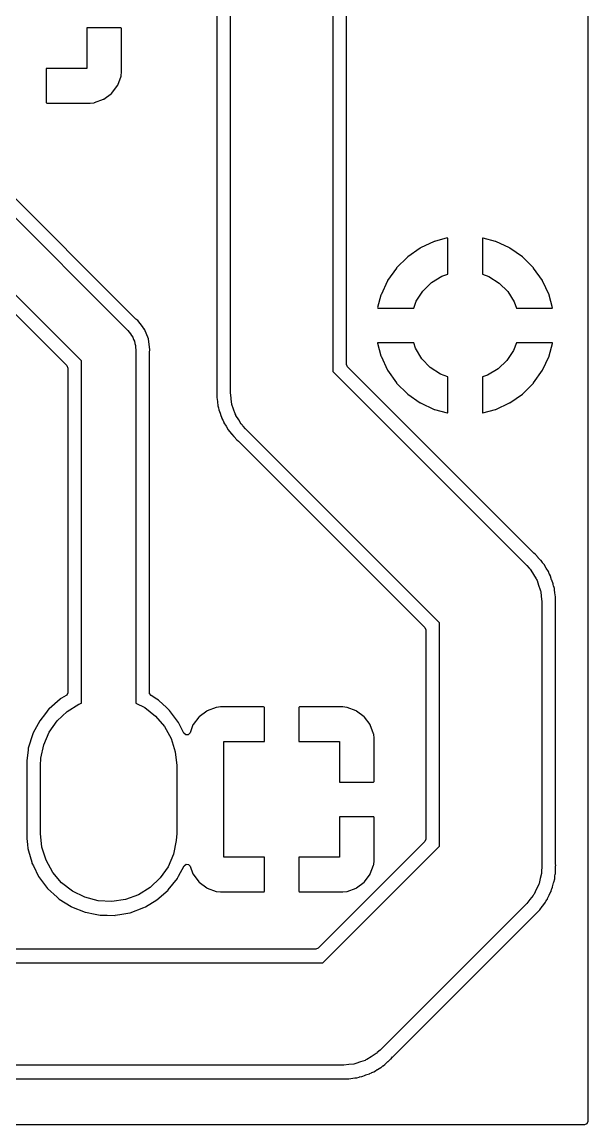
# Model space of a CAD drawing. Extents: x 114 to 158, y -94 to -66.7.
# Drawn here: x 149.66 to 157.96, y -93.98 to -77.79 of the extents above; entities that cross this region are included whole.
import ezdxf

# ---------------------------------------------------------------- set-up
doc = ezdxf.new("R2010")
doc.units = 0
doc.layers.add('BLACK', color=7, linetype='CONTINUOUS')

msp = doc.modelspace()

# ---------------------------------------------------------------- linework, layer by layer
at = {"layer": 'BLACK', "linetype": 'CONTINUOUS'}
for p, q in [((157.963, -66.7439), (157.963, -93.9353)), ((154.217, -76.7908), (154.217, -82.9217)), ((154.417, -82.8183), (154.417, -76.8051)), ((152.516, -77.2048), (152.516, -83.2179)), ((152.717, -83.2323), (152.717, -77.1015)), ((151.107, -77.8764), (150.608, -77.8764)), ((150.608, -77.8764), (150.608, -78.4724)), ((151.114, -77.8793), (151.107, -77.8764)), ((151.116, -77.8861), (151.114, -77.8793)), ((151.116, -78.5192), (151.116, -77.8861)), ((150.608, -78.4724), (150.012, -78.4724)), ((150.012, -78.4724), (150.012, -78.9707)), ((151.11, -78.5796), (151.116, -78.5218)), ((151.116, -78.5218), (151.116, -78.5192)), ((151.321, -82.1461), (147.841, -78.6655)), ((151.06, -78.7156), (151.109, -78.5855)), ((151.109, -78.5855), (151.11, -78.5796)), ((147.669, -78.7772), (151.21, -82.318)), ((150.858, -78.9205), (150.969, -78.8374)), ((150.969, -78.8374), (150.973, -78.8325)), ((150.973, -78.8325), (151.056, -78.7217)), ((151.056, -78.7217), (151.06, -78.7156)), ((150.012, -78.9707), (150.015, -78.9775)), ((150.015, -78.9775), (150.022, -78.9804)), ((150.022, -78.9804), (150.655, -78.9804)), ((150.655, -78.9804), (150.658, -78.9803)), ((150.658, -78.9803), (150.716, -78.974)), ((150.716, -78.974), (150.721, -78.9726)), ((150.721, -78.9726), (150.852, -78.9238)), ((150.852, -78.9238), (150.858, -78.9205)), ((150.527, -82.7665), (147.22, -79.46)), ((147.152, -79.6749), (150.312, -82.8352)), ((155.899, -80.9607), (155.712, -81.0108)), ((155.902, -80.962), (155.899, -80.9607)), ((155.905, -80.9689), (155.902, -80.962)), ((155.905, -81.4918), (155.905, -80.9689)), ((156.415, -80.9626), (156.413, -80.9652)), ((156.413, -80.9652), (156.413, -81.4917)), ((156.423, -80.9616), (156.415, -80.9626)), ((156.606, -81.0108), (156.423, -80.9616)), ((155.501, -81.1093), (155.317, -81.2382)), ((155.505, -81.1072), (155.501, -81.1093)), ((155.708, -81.0123), (155.505, -81.1072)), ((155.712, -81.0108), (155.708, -81.0123)), ((156.61, -81.0123), (156.606, -81.0108)), ((156.814, -81.1072), (156.61, -81.0123)), ((156.817, -81.1093), (156.814, -81.1072)), ((157.001, -81.2382), (156.817, -81.1093)), ((155.314, -81.2409), (155.155, -81.3997)), ((155.317, -81.2382), (155.314, -81.2409)), ((157.005, -81.2409), (157.001, -81.2382)), ((157.163, -81.3997), (157.005, -81.2409)), ((155.152, -81.403), (155.023, -81.587)), ((155.155, -81.3997), (155.152, -81.403)), ((157.166, -81.403), (157.163, -81.3997)), ((157.295, -81.587), (157.166, -81.403)), ((155.021, -81.5906), (154.926, -81.7942)), ((155.023, -81.587), (155.021, -81.5906)), ((155.539, -81.7396), (155.667, -81.6148)), ((155.667, -81.6148), (155.819, -81.5213)), ((155.819, -81.5213), (155.905, -81.4918)), ((156.413, -81.4917), (156.51, -81.5262)), ((156.51, -81.5262), (156.66, -81.6217)), ((157.297, -81.5906), (157.295, -81.587)), ((157.392, -81.7942), (157.297, -81.5906)), ((155.443, -81.8895), (155.539, -81.7396)), ((156.66, -81.6217), (156.786, -81.7483)), ((156.786, -81.7483), (156.881, -81.8995)), ((154.925, -81.7982), (154.876, -81.9818)), ((154.926, -81.7942), (154.925, -81.7982)), ((155.406, -81.9912), (155.443, -81.8895)), ((156.881, -81.8995), (156.913, -81.9912)), ((157.394, -81.7982), (157.392, -81.7942)), ((157.444, -81.9853), (157.394, -81.7982)), ((154.876, -81.9818), (154.877, -81.9892)), ((154.877, -81.9892), (154.879, -81.9912)), ((154.879, -81.9912), (155.406, -81.9912)), ((156.913, -81.9912), (157.436, -81.9912)), ((157.436, -81.9912), (157.442, -81.9883)), ((157.442, -81.9883), (157.444, -81.9853)), ((151.326, -82.1503), (151.321, -82.1461)), ((151.355, -82.1725), (151.326, -82.1503)), ((151.423, -82.2604), (151.355, -82.1725)), ((151.451, -82.298), (151.423, -82.2604)), ((151.21, -82.318), (151.228, -82.3434)), ((151.228, -82.3434), (151.25, -82.3657)), ((151.25, -82.3657), (151.265, -82.3937)), ((151.265, -82.3937), (151.283, -82.4192)), ((151.283, -82.4192), (151.293, -82.4491)), ((151.453, -82.3009), (151.451, -82.298)), ((151.511, -82.4411), (151.453, -82.3009)), ((151.453, -82.3009), (151.453, -82.3009)), ((151.293, -82.4491), (151.307, -82.4772)), ((151.307, -82.4772), (151.312, -82.5083)), ((151.312, -82.5083), (151.322, -82.5382)), ((151.322, -82.5382), (151.322, -82.5697)), ((151.322, -82.5697), (151.327, -82.6008)), ((151.512, -82.444), (151.511, -82.4411)), ((151.511, -82.4411), (151.511, -82.4411)), ((151.512, -82.4472), (151.512, -82.444)), ((151.532, -82.5976), (151.512, -82.4472)), ((151.512, -82.4472), (151.512, -82.4472)), ((154.876, -82.5021), (154.875, -82.5051)), ((154.875, -82.5051), (154.925, -82.6922)), ((154.883, -82.4992), (154.876, -82.5021)), ((155.406, -82.4992), (154.883, -82.4992)), ((155.433, -82.5808), (155.406, -82.4992)), ((155.525, -82.7333), (155.433, -82.5808)), ((156.913, -82.4992), (156.871, -82.6109)), ((157.439, -82.4992), (156.913, -82.4992)), ((157.394, -82.6922), (157.443, -82.5086)), ((157.442, -82.5012), (157.439, -82.4992)), ((157.443, -82.5086), (157.442, -82.5012)), ((151.327, -82.6008), (151.327, -87.7928)), ((151.527, -82.6434), (151.528, -82.637)), ((151.527, -87.6371), (151.527, -82.6434)), ((151.528, -82.637), (151.532, -82.604)), ((151.532, -82.6008), (151.532, -82.5976)), ((151.532, -82.604), (151.532, -82.6008)), ((154.925, -82.6922), (154.926, -82.6962)), ((154.926, -82.6962), (155.021, -82.8998)), ((155.649, -82.8616), (155.525, -82.7333)), ((156.871, -82.6109), (156.772, -82.7594)), ((157.297, -82.8998), (157.392, -82.6962)), ((157.392, -82.6962), (157.394, -82.6922)), ((150.312, -82.8352), (150.326, -82.8698)), ((150.326, -82.8698), (150.326, -87.6372)), ((150.527, -87.7919), (150.527, -82.7665)), ((154.432, -82.853), (154.417, -82.8183)), ((157.162, -85.5833), (154.432, -82.853)), ((155.021, -82.8998), (155.023, -82.9034)), ((155.023, -82.9034), (155.152, -83.0874)), ((155.798, -82.9593), (155.649, -82.8616)), ((156.643, -82.8824), (156.49, -82.9737)), ((156.772, -82.7594), (156.643, -82.8824)), ((157.166, -83.0874), (157.295, -82.9034)), ((157.295, -82.9034), (157.297, -82.8998)), ((154.217, -82.9217), (157.065, -85.7696)), ((155.905, -82.999), (155.798, -82.9593)), ((155.905, -83.5252), (155.905, -82.999)), ((156.49, -82.9737), (156.413, -82.9986)), ((156.413, -82.9986), (156.413, -83.5215)), ((152.516, -83.2193), (152.515, -83.2671)), ((152.516, -83.2179), (152.516, -83.2193)), ((152.725, -83.3057), (152.717, -83.2323)), ((155.152, -83.0874), (155.155, -83.0907)), ((155.155, -83.0907), (155.314, -83.2495)), ((157.005, -83.2495), (157.163, -83.0907)), ((157.163, -83.0907), (157.166, -83.0874)), ((152.515, -83.2671), (152.514, -83.3023)), ((152.514, -83.3023), (152.514, -83.3047)), ((152.514, -83.3047), (152.514, -83.3047)), ((152.514, -83.3047), (152.524, -83.3613)), ((152.524, -83.3613), (152.525, -83.3648)), ((152.525, -83.3648), (152.531, -83.4244)), ((152.731, -83.3793), (152.725, -83.3057)), ((152.735, -83.3918), (152.731, -83.3793)), ((152.737, -83.4049), (152.735, -83.3918)), ((155.314, -83.2495), (155.317, -83.2522)), ((155.317, -83.2522), (155.501, -83.3811)), ((155.501, -83.3811), (155.505, -83.3832)), ((155.505, -83.3832), (155.708, -83.4781)), ((156.61, -83.4781), (156.814, -83.3832)), ((156.814, -83.3832), (156.817, -83.3811)), ((156.817, -83.3811), (157.001, -83.2522)), ((157.001, -83.2522), (157.005, -83.2495)), ((152.531, -83.4244), (152.532, -83.4268)), ((152.532, -83.4268), (152.54, -83.4549)), ((152.54, -83.4549), (152.542, -83.461)), ((152.542, -83.461), (152.545, -83.4796)), ((152.545, -83.4796), (152.547, -83.4925)), ((152.547, -83.4925), (152.548, -83.4948)), ((152.548, -83.4948), (152.548, -83.4948)), ((152.548, -83.4948), (152.57, -83.5481)), ((152.57, -83.5481), (152.571, -83.5515)), ((152.571, -83.5515), (152.589, -83.6087)), ((152.762, -83.4743), (152.737, -83.4049)), ((152.785, -83.5445), (152.762, -83.4743)), ((152.792, -83.5558), (152.785, -83.5445)), ((152.796, -83.5681), (152.792, -83.5558)), ((155.708, -83.4781), (155.712, -83.4796)), ((155.712, -83.4796), (155.896, -83.5288)), ((155.896, -83.5288), (155.903, -83.5278)), ((155.903, -83.5278), (155.905, -83.5252)), ((156.413, -83.5215), (156.416, -83.5284)), ((156.416, -83.5284), (156.419, -83.5297)), ((156.419, -83.5297), (156.606, -83.4796)), ((156.606, -83.4796), (156.61, -83.4781)), ((152.589, -83.6087), (152.59, -83.6109)), ((152.59, -83.6109), (152.59, -83.6109)), ((152.59, -83.6109), (152.604, -83.6366)), ((152.604, -83.6366), (152.607, -83.6423)), ((152.607, -83.6423), (152.619, -83.672)), ((152.619, -83.672), (152.62, -83.6741)), ((152.62, -83.6741), (152.62, -83.6741)), ((152.62, -83.6741), (152.651, -83.7221)), ((152.651, -83.7221), (152.653, -83.7252)), ((152.837, -83.6299), (152.796, -83.5681)), ((152.875, -83.693), (152.837, -83.6299)), ((152.887, -83.7066), (152.875, -83.693)), ((152.891, -83.7134), (152.887, -83.7066)), ((152.901, -83.7224), (152.891, -83.7134)), ((152.936, -83.7626), (152.901, -83.7224)), ((152.653, -83.7252), (152.682, -83.7776)), ((152.682, -83.7776), (152.684, -83.7795)), ((152.684, -83.7795), (152.684, -83.7795)), ((152.684, -83.7795), (152.703, -83.8018)), ((152.703, -83.8018), (152.707, -83.8069)), ((152.707, -83.8069), (152.724, -83.8336)), ((152.724, -83.8336), (152.726, -83.835)), ((152.726, -83.835), (152.726, -83.835)), ((152.726, -83.835), (152.728, -83.8372)), ((152.728, -83.8372), (152.729, -83.8383)), ((152.729, -83.8383), (152.767, -83.8772)), ((152.767, -83.8772), (152.77, -83.8799)), ((152.77, -83.8799), (152.808, -83.9242)), ((155.784, -86.6106), (152.936, -83.7626)), ((152.808, -83.9242), (152.81, -83.9257)), ((152.81, -83.9257), (152.81, -83.9257)), ((152.81, -83.9257), (152.835, -83.9449)), ((152.835, -83.9449), (152.839, -83.949)), ((152.839, -83.949), (155.57, -86.6793)), ((157.167, -85.5874), (157.162, -85.5833)), ((157.191, -85.6065), (157.167, -85.5874)), ((157.193, -85.608), (157.191, -85.6065)), ((157.195, -85.6099), (157.193, -85.608)), ((157.231, -85.6523), (157.195, -85.6099)), ((157.195, -85.6099), (157.195, -85.6099)), ((157.234, -85.6551), (157.231, -85.6523)), ((157.273, -85.6939), (157.234, -85.6551)), ((157.065, -85.7696), (157.1, -85.8098)), ((157.1, -85.8098), (157.11, -85.8188)), ((157.11, -85.8188), (157.114, -85.8257)), ((157.114, -85.8257), (157.126, -85.8392)), ((157.277, -85.6987), (157.273, -85.6939)), ((157.294, -85.7243), (157.277, -85.6987)), ((157.294, -85.7254), (157.294, -85.7243)), ((157.298, -85.7304), (157.294, -85.7254)), ((157.319, -85.7547), (157.298, -85.7304)), ((157.32, -85.7568), (157.319, -85.7547)), ((157.348, -85.807), (157.32, -85.7568)), ((157.35, -85.8101), (157.348, -85.807)), ((157.383, -85.8602), (157.35, -85.8101)), ((157.126, -85.8392), (157.165, -85.9023)), ((157.165, -85.9023), (157.205, -85.9641)), ((157.205, -85.9641), (157.21, -85.9765)), ((157.21, -85.9765), (157.216, -85.9877)), ((157.216, -85.9877), (157.239, -86.058)), ((157.394, -85.8899), (157.383, -85.8602)), ((157.397, -85.8956), (157.394, -85.8899)), ((157.413, -85.9235), (157.397, -85.8956)), ((157.413, -85.9259), (157.413, -85.9235)), ((157.43, -85.9807), (157.413, -85.9259)), ((157.432, -85.9841), (157.43, -85.9807)), ((157.454, -86.0398), (157.432, -85.9841)), ((157.239, -86.058), (157.264, -86.1274)), ((157.264, -86.1274), (157.266, -86.1404)), ((157.266, -86.1404), (157.27, -86.153)), ((157.27, -86.153), (157.276, -86.2266)), ((157.454, -86.0422), (157.454, -86.0398)), ((157.459, -86.0712), (157.454, -86.0422)), ((157.461, -86.0774), (157.459, -86.0712)), ((157.47, -86.1078), (157.461, -86.0774)), ((157.473, -86.1307), (157.47, -86.1078)), ((157.476, -86.1674), (157.473, -86.1307)), ((157.276, -86.2266), (157.284, -86.2999)), ((157.284, -86.2999), (157.284, -90.2012)), ((157.477, -86.1709), (157.476, -86.1674)), ((157.487, -86.2299), (157.477, -86.1709)), ((157.485, -86.3129), (157.487, -86.2324)), ((157.485, -86.3143), (157.485, -86.3129)), ((157.485, -90.1382), (157.485, -86.3143)), ((157.487, -86.2324), (157.487, -86.2299)), ((157.487, -86.2324), (157.487, -86.2324)), ((155.784, -89.8905), (155.784, -86.6106)), ((155.57, -86.6793), (155.584, -86.7139)), ((155.584, -86.7139), (155.584, -89.7872)), ((150.216, -87.7309), (150.054, -87.8734)), ((150.218, -87.7294), (150.216, -87.7309)), ((150.216, -87.7309), (150.216, -87.7309)), ((150.234, -87.7197), (150.218, -87.7294)), ((150.302, -87.6793), (150.234, -87.7197)), ((150.312, -87.6718), (150.302, -87.6793)), ((150.326, -87.6372), (150.312, -87.6718)), ((151.529, -87.6479), (151.527, -87.6371)), ((151.55, -87.6785), (151.529, -87.6479)), ((151.633, -87.7309), (151.55, -87.6785)), ((151.661, -87.7483), (151.633, -87.7309)), ((151.662, -87.7498), (151.661, -87.7483)), ((151.776, -87.8546), (151.662, -87.7498)), ((151.662, -87.7498), (151.662, -87.7498)), ((150.051, -87.8766), (150, -87.9411)), ((150.052, -87.8749), (150.051, -87.8766)), ((150.051, -87.8766), (150.051, -87.8766)), ((150.054, -87.8734), (150.052, -87.8749)), ((150.17, -88.0514), (150.317, -87.9125)), ((150.317, -87.9125), (150.488, -87.806)), ((150.488, -87.806), (150.527, -87.7919)), ((151.327, -87.7928), (151.457, -87.8568)), ((151.457, -87.8568), (151.616, -87.9806)), ((151.823, -87.8981), (151.776, -87.8546)), ((151.955, -88.0749), (151.823, -87.8981)), ((152.368, -87.9067), (152.257, -87.9898)), ((152.374, -87.9034), (152.368, -87.9067)), ((152.504, -87.8546), (152.374, -87.9034)), ((152.51, -87.8532), (152.504, -87.8546)), ((152.567, -87.8469), (152.51, -87.8532)), ((152.57, -87.8468), (152.567, -87.8469)), ((153.203, -87.8468), (152.57, -87.8468)), ((153.21, -87.8497), (153.203, -87.8468)), ((153.213, -87.8565), (153.21, -87.8497)), ((153.213, -88.3548), (153.213, -87.8565)), ((153.724, -87.8497), (153.721, -87.8565)), ((153.721, -87.8565), (153.721, -88.3548)), ((153.731, -87.8468), (153.724, -87.8497)), ((154.364, -87.8468), (153.731, -87.8468)), ((154.366, -87.8469), (154.364, -87.8468)), ((154.424, -87.8532), (154.366, -87.8469)), ((154.43, -87.8546), (154.424, -87.8532)), ((154.56, -87.9034), (154.43, -87.8546)), ((154.566, -87.9067), (154.56, -87.9034)), ((154.677, -87.9898), (154.566, -87.9067)), ((149.915, -88.0501), (149.821, -88.2273)), ((149.916, -88.0482), (149.915, -88.0501)), ((150, -87.9411), (149.916, -88.0482)), ((150.054, -88.2169), (150.17, -88.0514)), ((151.616, -87.9806), (151.748, -88.1341)), ((152.032, -88.2318), (151.955, -88.0749)), ((152.252, -87.9947), (152.169, -88.1055)), ((152.257, -87.9898), (152.252, -87.9947)), ((154.682, -87.9947), (154.677, -87.9898)), ((154.765, -88.1055), (154.682, -87.9947)), ((149.813, -88.2434), (149.748, -88.4541)), ((149.821, -88.2273), (149.813, -88.2434)), ((149.974, -88.4024), (150.054, -88.2169)), ((151.748, -88.1341), (151.846, -88.3109)), ((152.059, -88.256), (152.032, -88.2318)), ((152.096, -88.2548), (152.059, -88.256)), ((152.122, -88.2273), (152.096, -88.2548)), ((152.165, -88.1116), (152.122, -88.2273)), ((152.169, -88.1055), (152.165, -88.1116)), ((154.768, -88.1116), (154.765, -88.1055)), ((154.817, -88.2417), (154.768, -88.1116)), ((154.818, -88.2476), (154.817, -88.2417)), ((154.825, -88.3054), (154.818, -88.2476)), ((149.932, -88.6003), (149.974, -88.4024)), ((151.846, -88.3109), (151.906, -88.5037)), ((152.617, -90.0548), (152.617, -88.3548)), ((152.617, -88.3548), (153.213, -88.3548)), ((153.721, -88.3548), (154.317, -88.3548)), ((154.317, -88.3548), (154.317, -88.9508)), ((154.825, -88.308), (154.825, -88.3054)), ((154.825, -88.9411), (154.825, -88.308)), ((149.744, -88.4829), (149.726, -88.6333)), ((149.747, -88.4564), (149.744, -88.4829)), ((149.748, -88.4541), (149.747, -88.4564)), ((149.747, -88.4564), (149.747, -88.4564)), ((151.906, -88.5037), (151.927, -88.7048)), ((149.726, -88.6333), (149.726, -89.7608)), ((149.927, -88.7048), (149.932, -88.6003)), ((149.927, -89.7048), (149.927, -88.7048)), ((151.927, -88.7048), (151.927, -89.7048)), ((154.317, -88.9508), (154.815, -88.9508)), ((154.815, -88.9508), (154.822, -88.9479)), ((154.822, -88.9479), (154.825, -88.9411)), ((154.815, -89.4588), (154.317, -89.4588)), ((154.317, -89.4588), (154.317, -90.0548)), ((154.822, -89.4617), (154.815, -89.4588)), ((154.825, -89.4685), (154.822, -89.4617)), ((154.825, -90.1016), (154.825, -89.4685)), ((149.947, -89.9059), (149.927, -89.7048)), ((151.927, -89.7048), (151.921, -89.8093)), ((149.726, -89.7608), (149.728, -89.7778)), ((149.728, -89.7778), (149.736, -89.8672)), ((149.736, -89.8672), (149.741, -89.9245)), ((151.921, -89.8093), (151.88, -90.0072)), ((155.57, -89.8218), (154.002, -91.3895)), ((155.584, -89.7872), (155.57, -89.8218)), ((149.741, -89.9245), (149.751, -89.9576)), ((149.751, -89.9576), (149.799, -90.1277)), ((150.008, -90.0987), (149.947, -89.9059)), ((151.88, -90.0072), (151.8, -90.1927)), ((154.071, -91.6044), (155.784, -89.8905)), ((149.799, -90.1277), (149.801, -90.1369)), ((149.801, -90.1369), (149.802, -90.1389)), ((149.802, -90.1389), (149.802, -90.1389)), ((149.802, -90.1389), (149.823, -90.1803)), ((149.823, -90.1803), (149.899, -90.3347)), ((150.106, -90.2755), (150.008, -90.0987)), ((151.8, -90.1927), (151.684, -90.3582)), ((151.953, -90.3323), (152.034, -90.1793)), ((152.034, -90.1793), (152.063, -90.1553)), ((152.063, -90.1553), (152.1, -90.1588)), ((152.1, -90.1588), (152.123, -90.1849)), ((152.123, -90.1849), (152.165, -90.298)), ((153.213, -90.0548), (152.617, -90.0548)), ((153.213, -90.5531), (153.213, -90.0548)), ((154.317, -90.0548), (153.721, -90.0548)), ((153.721, -90.0548), (153.721, -90.5531)), ((154.768, -90.298), (154.817, -90.1679)), ((154.817, -90.1679), (154.818, -90.162)), ((154.818, -90.162), (154.825, -90.1042)), ((154.825, -90.1042), (154.825, -90.1016)), ((157.284, -90.2012), (157.281, -90.2548)), ((157.485, -90.1444), (157.485, -90.1382)), ((157.49, -90.1779), (157.485, -90.1444)), ((157.485, -90.236), (157.489, -90.1803)), ((157.489, -90.1803), (157.49, -90.1779)), ((149.899, -90.3347), (150.031, -90.5115)), ((150.237, -90.429), (150.106, -90.2755)), ((151.684, -90.3582), (151.537, -90.4971)), ((151.803, -90.5329), (151.937, -90.3632)), ((151.937, -90.3632), (151.938, -90.3614)), ((151.938, -90.3614), (151.953, -90.3323)), ((152.165, -90.298), (152.169, -90.3041)), ((152.169, -90.3041), (152.252, -90.4149)), ((154.682, -90.4149), (154.765, -90.3041)), ((154.765, -90.3041), (154.768, -90.298)), ((157.279, -90.2939), (157.261, -90.3656)), ((157.28, -90.2759), (157.279, -90.2939)), ((157.281, -90.2679), (157.28, -90.2759)), ((157.281, -90.2548), (157.281, -90.2679)), ((157.475, -90.3614), (157.477, -90.3386)), ((157.475, -90.3704), (157.475, -90.3614)), ((157.477, -90.3386), (157.478, -90.3323)), ((157.478, -90.3323), (157.484, -90.3029)), ((157.484, -90.3029), (157.485, -90.3011)), ((157.485, -90.2397), (157.485, -90.236)), ((157.485, -90.2947), (157.485, -90.2397)), ((157.485, -90.3011), (157.485, -90.2947)), ((150.031, -90.5115), (150.032, -90.5131)), ((150.032, -90.5131), (150.171, -90.6408)), ((150.397, -90.5528), (150.237, -90.429)), ((151.537, -90.4971), (151.365, -90.6036)), ((152.252, -90.4149), (152.257, -90.4198)), ((152.257, -90.4198), (152.368, -90.5029)), ((152.368, -90.5029), (152.374, -90.5062)), ((152.374, -90.5062), (152.504, -90.555)), ((154.43, -90.555), (154.56, -90.5062)), ((154.56, -90.5062), (154.566, -90.5029)), ((154.566, -90.5029), (154.677, -90.4198)), ((154.677, -90.4198), (154.682, -90.4149)), ((157.237, -90.4626), (157.204, -90.5284)), ((157.24, -90.4499), (157.237, -90.4626)), ((157.246, -90.4379), (157.24, -90.4499)), ((157.261, -90.3656), (157.246, -90.4379)), ((157.422, -90.5536), (157.43, -90.5253)), ((157.43, -90.5253), (157.432, -90.5194)), ((157.432, -90.5194), (157.444, -90.4924)), ((157.444, -90.4924), (157.445, -90.4901)), ((157.444, -90.4924), (157.444, -90.4924)), ((157.445, -90.4901), (157.457, -90.4314)), ((157.457, -90.4314), (157.458, -90.428)), ((157.458, -90.428), (157.461, -90.4173)), ((157.461, -90.4173), (157.475, -90.3704)), ((150.171, -90.6408), (150.193, -90.6613)), ((150.193, -90.6613), (150.195, -90.6625)), ((150.195, -90.6625), (150.195, -90.6625)), ((150.195, -90.6625), (150.202, -90.6673)), ((150.202, -90.6673), (150.379, -90.779)), ((150.578, -90.6421), (150.397, -90.5528)), ((150.774, -90.693), (150.578, -90.6421)), ((151.175, -90.6734), (150.976, -90.7036)), ((151.365, -90.6036), (151.175, -90.6734)), ((151.468, -90.7799), (151.634, -90.6813)), ((151.634, -90.6813), (151.635, -90.6802)), ((151.634, -90.6813), (151.634, -90.6813)), ((151.635, -90.6802), (151.637, -90.6787)), ((151.637, -90.6787), (151.8, -90.5362)), ((151.8, -90.5362), (151.801, -90.5347)), ((151.8, -90.5362), (151.8, -90.5362)), ((151.801, -90.5347), (151.803, -90.533)), ((151.803, -90.533), (151.803, -90.5329)), ((152.504, -90.555), (152.51, -90.5564)), ((152.51, -90.5564), (152.567, -90.5627)), ((152.567, -90.5627), (152.57, -90.5628)), ((152.57, -90.5628), (153.203, -90.5628)), ((153.203, -90.5628), (153.21, -90.5599)), ((153.21, -90.5599), (153.213, -90.5531)), ((153.721, -90.5531), (153.724, -90.5599)), ((153.724, -90.5599), (153.731, -90.5628)), ((153.731, -90.5628), (154.364, -90.5628)), ((154.364, -90.5628), (154.366, -90.5627)), ((154.366, -90.5627), (154.424, -90.5564)), ((154.424, -90.5564), (154.43, -90.555)), ((157.111, -90.6736), (157.065, -90.7315)), ((157.158, -90.6173), (157.111, -90.6736)), ((157.164, -90.6056), (157.158, -90.6173)), ((157.173, -90.5953), (157.164, -90.6056)), ((157.204, -90.5284), (157.173, -90.5953)), ((157.35, -90.6934), (157.36, -90.6787)), ((157.36, -90.6787), (157.368, -90.6673)), ((157.368, -90.6673), (157.371, -90.6613)), ((157.371, -90.6613), (157.392, -90.6123)), ((157.392, -90.6123), (157.394, -90.6091)), ((157.394, -90.6091), (157.411, -90.5755)), ((157.411, -90.5755), (157.421, -90.556)), ((157.421, -90.556), (157.422, -90.5536)), ((157.422, -90.5536), (157.422, -90.5536)), ((150.379, -90.779), (150.382, -90.7799)), ((150.382, -90.7799), (150.582, -90.86)), ((150.976, -90.7036), (150.774, -90.693)), ((151.241, -90.8686), (151.444, -90.7938)), ((151.444, -90.7938), (151.446, -90.793)), ((151.444, -90.7938), (151.444, -90.7938)), ((151.446, -90.793), (151.468, -90.7799)), ((157.065, -90.7315), (154.912, -92.8847)), ((157.197, -90.8825), (157.256, -90.8272)), ((157.256, -90.8272), (157.258, -90.8255)), ((157.256, -90.8272), (157.256, -90.8272)), ((157.258, -90.8255), (157.259, -90.8234)), ((157.259, -90.8234), (157.292, -90.7764)), ((157.259, -90.8234), (157.259, -90.8234)), ((157.292, -90.7764), (157.294, -90.7735)), ((157.294, -90.7735), (157.33, -90.7291)), ((157.33, -90.7291), (157.332, -90.7271)), ((157.33, -90.7291), (157.33, -90.7291)), ((157.332, -90.7271), (157.34, -90.7112)), ((157.34, -90.7112), (157.347, -90.6988)), ((157.347, -90.6988), (157.35, -90.6934)), ((150.582, -90.86), (150.582, -90.86)), ((150.582, -90.86), (150.584, -90.8608)), ((150.584, -90.8608), (150.587, -90.8612)), ((150.587, -90.8612), (150.587, -90.8612)), ((150.587, -90.8612), (150.728, -90.8893)), ((150.728, -90.8893), (150.801, -90.9038)), ((150.801, -90.9038), (150.906, -90.9052)), ((150.906, -90.9052), (151.019, -90.9067)), ((151.019, -90.9067), (151.019, -90.9067)), ((151.019, -90.9067), (151.021, -90.9067)), ((151.021, -90.9067), (151.024, -90.9063)), ((151.024, -90.9063), (151.09, -90.8949)), ((151.024, -90.9063), (151.024, -90.9063)), ((151.09, -90.8949), (151.239, -90.8694)), ((151.239, -90.8694), (151.241, -90.8686)), ((151.241, -90.8686), (151.241, -90.8686)), ((155.098, -92.982), (157.196, -90.8835)), ((157.196, -90.8835), (157.197, -90.8825)), ((153.967, -91.4039), (128.038, -91.4039)), ((154.002, -91.3895), (153.967, -91.4039)), ((127.935, -91.6044), (154.071, -91.6044)), ((154.842, -92.9462), (154.779, -92.9845)), ((154.855, -92.9343), (154.842, -92.9462)), ((154.862, -92.9298), (154.855, -92.9343)), ((154.871, -92.9203), (154.862, -92.9298)), ((154.912, -92.8847), (154.871, -92.9203)), ((154.381, -93.1044), (127.624, -93.1044)), ((154.455, -93.0958), (154.381, -93.1044)), ((154.528, -93.0899), (154.455, -93.0958)), ((154.541, -93.0858), (154.528, -93.0899)), ((154.554, -93.0843), (154.541, -93.0858)), ((154.623, -93.0591), (154.554, -93.0843)), ((154.693, -93.0363), (154.623, -93.0591)), ((154.705, -93.0295), (154.693, -93.0363)), ((154.717, -93.025), (154.705, -93.0295)), ((154.779, -92.9845), (154.717, -93.025)), ((154.951, -93.1182), (154.956, -93.1144)), ((154.956, -93.1144), (154.981, -93.0979)), ((154.981, -93.0979), (154.982, -93.0969)), ((154.982, -93.0969), (154.984, -93.0956)), ((154.984, -93.0956), (154.987, -93.0931)), ((154.984, -93.0956), (154.984, -93.0956)), ((154.987, -93.0926), (155.026, -93.0538)), ((154.987, -93.0931), (154.987, -93.0926)), ((155.026, -93.0538), (155.029, -93.0512)), ((155.029, -93.0512), (155.071, -93.0149)), ((155.071, -93.0149), (155.073, -93.0133)), ((155.071, -93.0149), (155.071, -93.0149)), ((155.073, -93.0133), (155.075, -93.0113)), ((155.075, -93.0113), (155.094, -92.9866)), ((155.094, -92.9866), (155.098, -92.982)), ((154.61, -93.2792), (154.639, -93.2741)), ((154.639, -93.2741), (154.641, -93.2737)), ((154.639, -93.2741), (154.639, -93.2741)), ((154.641, -93.2737), (154.644, -93.2728)), ((154.644, -93.2728), (154.697, -93.2517)), ((154.644, -93.2728), (154.644, -93.2728)), ((154.697, -93.2517), (154.7, -93.2505)), ((154.7, -93.2505), (154.718, -93.2448)), ((154.718, -93.2448), (154.758, -93.2325)), ((154.758, -93.2325), (154.76, -93.2313)), ((154.76, -93.2313), (154.785, -93.2171)), ((154.76, -93.2313), (154.76, -93.2313)), ((154.785, -93.2171), (154.791, -93.2144)), ((154.791, -93.2144), (154.819, -93.2035)), ((154.819, -93.2035), (154.821, -93.2026)), ((154.819, -93.2035), (154.819, -93.2035)), ((154.821, -93.2026), (154.843, -93.1884)), ((154.843, -93.1884), (154.871, -93.1698)), ((154.871, -93.1698), (154.874, -93.168)), ((154.874, -93.168), (154.924, -93.1401)), ((154.924, -93.1401), (154.926, -93.1389)), ((154.926, -93.1389), (154.951, -93.1182)), ((127.687, -93.3049), (154.367, -93.3049)), ((154.367, -93.3049), (154.368, -93.3049)), ((154.368, -93.3049), (154.449, -93.3072)), ((154.449, -93.3072), (154.449, -93.3072)), ((154.449, -93.3072), (154.451, -93.3072)), ((154.451, -93.3072), (154.454, -93.3068)), ((154.454, -93.3068), (154.51, -93.2968)), ((154.454, -93.3068), (154.454, -93.3068)), ((154.51, -93.2968), (154.514, -93.2963)), ((154.514, -93.2963), (154.543, -93.2933)), ((154.543, -93.2933), (154.573, -93.2903)), ((154.573, -93.2903), (154.604, -93.2807)), ((154.604, -93.2807), (154.61, -93.2792)), ((157.914, -93.9843), (114.099, -93.9843)), ((157.948, -93.9699), (157.914, -93.9843)), ((157.963, -93.9353), (157.948, -93.9699))]:
    msp.add_line(p, q, dxfattribs=at)

doc.saveas('drawing.dxf')
